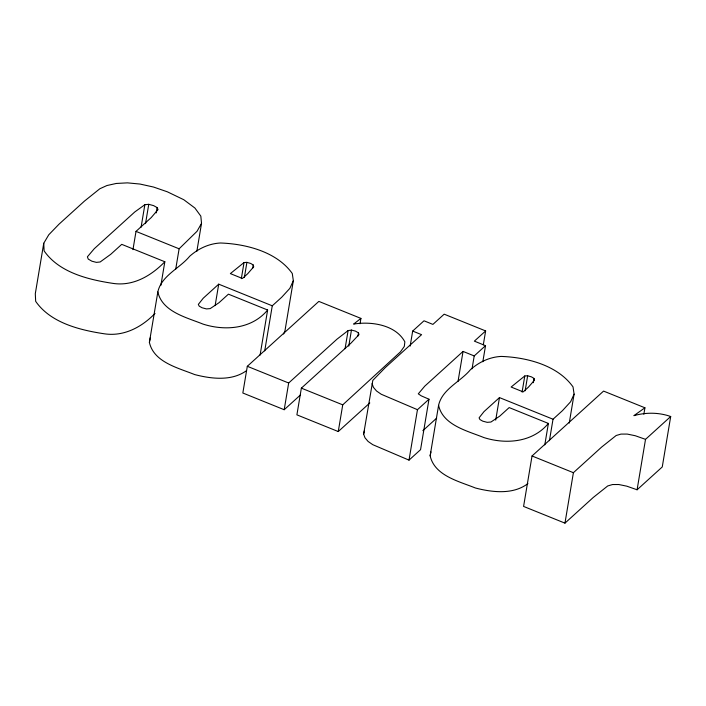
<?xml version="1.0" encoding="UTF-8"?>
<svg xmlns="http://www.w3.org/2000/svg" width="706" height="706" viewBox="0 0 706 706"><rect width="100%" height="100%" fill="white"/><g stroke="black" fill="none" stroke-linecap="round" stroke-linejoin="round"><path stroke-width="1.06" d="M196.859 251.274L201.528 223.37L200.822 216.124L194.909 208.032L183.763 199.71L167.357 191.811L153.511 187.037L140.017 184.054L127.424 182.863L116.252 183.463L106.924 185.537L99.846 188.749L84.464 201.086L58.969 224.226L48.749 234.807L43.746 243.27L35.3 293.714L35.671 301.33C50.567 322.871 79.602 330.037 104.126 333.77C123.762 336.815 141.712 327.178 155.029 313.438M132.957 249.633L136.011 231.383L151.181 217.624L158.056 209.576L157.076 207.564L153.608 205.623L148.754 204.316L144.854 204.705L134.793 211.95L94.26 248.724L87.385 256.834L88.259 259.102L91.895 261.202L96.36 262.367L100.137 261.988L110.754 254.301L121.732 244.347L164.833 261.758L160.88 285.374M141.085 227.244L144.854 204.705M145.524 223.643L148.754 204.316M156.176 212.93L157.076 207.564M246.332 370.774C231.577 381.337 211.244 378.875 194.635 374.559C178.194 367.888 153.767 362.302 149.39 342.366L157.835 291.922C161.339 275.675 179.88 268.236 189.693 256.252C198.262 248.644 208.905 243.605 220.44 242.996C245.935 243.897 276.796 251.733 292.275 273.487L293.343 280.706L284.906 331.149L283.591 334.017M175.706 269.189L179.121 248.803L197.053 231.259L201.528 223.37M215.127 305.627L218.719 284.165L272.269 305.804L281.756 297.191L289.857 288.348L293.343 280.706M241.337 278.649L244.029 262.544L246.906 262.358L250.727 263.453L253.216 264.988L253.719 266.78L247.674 273.743L242.44 278.482L230.359 273.601L244.029 262.544M244.391 277.379L246.906 262.358M252.677 268.209L253.216 264.988M360.034 323.745L360.925 318.397L318.847 301.4L247.312 366.299L242.838 393.004L284.2 409.718L300.324 395.095M260.09 355.083L267.627 310.005L228.417 294.164L218.984 302.724L210.194 308.61L206.434 308.919L202.04 307.754L199.216 306.148L198.324 304.41L203.249 298.206L218.719 284.165M264.724 350.873L272.269 305.804M284.2 409.718L288.675 383.005L337.027 339.145L348.102 330.576L351.447 330.09L355.489 331.123L358.463 332.853L358.992 334.653L350.908 343.195L301.365 388.141L296.899 414.846L338.262 431.551L369.803 402.95M345.066 348.729L348.102 330.576M348.764 346.116L351.447 330.09M338.262 431.551L342.737 404.847L400.426 351.879L404.317 346.425L404.847 341.828C395.678 324.769 371.215 321.142 353.618 324.089L360.925 318.397M357.933 336.056L358.463 332.853M412.675 331.07L423.997 320.798L432.902 324.398L444.171 314.179L485.64 330.929L474.37 341.148L485.534 345.658L474.211 355.93L463.048 351.42L424.774 386.147L418.287 393.842L421.253 395.837L428.992 399.225L420.555 449.669L409.012 460.135L372.777 444.683L368.117 441.462L364.984 437.791L363.643 434.102L372.812 380.384L385.247 367.632L421.579 334.67L412.675 331.07L410.16 346.099M409.012 460.135L417.458 409.692L428.992 399.225M527.929 483.584C513.156 494.853 492.294 492.382 475.385 487.987C458.944 481.315 434.517 475.72 430.139 455.794L438.585 405.35C442.088 389.094 460.63 381.664 470.452 369.679C479.012 362.063 489.655 357.024 501.189 356.424C526.685 357.315 557.546 365.152 573.025 386.906L574.093 394.125L569.248 423.106M458.017 381.469L463.048 351.42M472.058 368.806L474.211 355.93M483.301 344.881L485.64 330.929M482.833 361.754L485.534 345.658M495.7 420.132L499.469 397.593L553.019 419.223L562.505 410.618L570.607 401.776L574.093 394.125M522.087 392.068L524.779 375.971L527.656 375.777L531.477 376.872L533.965 378.407L534.468 380.207L528.423 387.162L523.199 391.909L511.118 387.029L524.779 375.971M525.14 390.806L527.656 375.777M533.251 382.705L533.965 378.407M532.033 455.979L523.587 506.423L564.959 523.137L593.208 497.509L607.725 485.949L612.543 484.537L618.774 484.519L626.822 486.178L637.086 489.787L662.254 466.957L670.7 416.514C658.866 412.33 645.919 412.251 633.891 415.666L644.931 407.794L603.568 391.089L532.033 455.979L573.396 472.693L601.644 447.066L616.162 435.505L620.98 434.093L627.219 434.075L635.268 435.734L645.522 439.353L670.7 416.514M544.794 444.895L548.385 423.432L509.167 407.583L499.733 416.143L490.952 422.029L487.184 422.338L482.789 421.173L479.965 419.576L479.074 417.837L483.998 411.624L499.469 397.593M549.427 440.685L553.019 419.223M564.959 523.137L573.396 472.693M643.854 414.237L644.931 407.794M637.086 489.787L645.522 439.353M149.39 342.366L150.387 337.521M430.139 455.794L430.942 451.911M363.643 434.102L364.375 430.828M164.833 261.758C151.137 275.87 132.94 286.61 112.572 283.327C88.038 279.594 59.004 272.428 44.116 250.886L43.746 243.27M267.627 310.005C251.927 329.022 225.223 331.185 203.072 324.116C186.64 317.453 162.203 311.858 157.835 291.922M422.85 430.678L436.687 418.12M548.385 423.432C532.677 442.45 505.973 444.603 483.822 437.543C467.39 430.872 442.953 425.277 438.585 405.35M136.011 231.383L179.121 248.803M417.458 409.692L381.214 394.239L376.563 391.018L373.43 387.347L372.088 383.658M247.312 366.299L288.675 383.005M301.365 388.141L342.737 404.847"/></g></svg>
